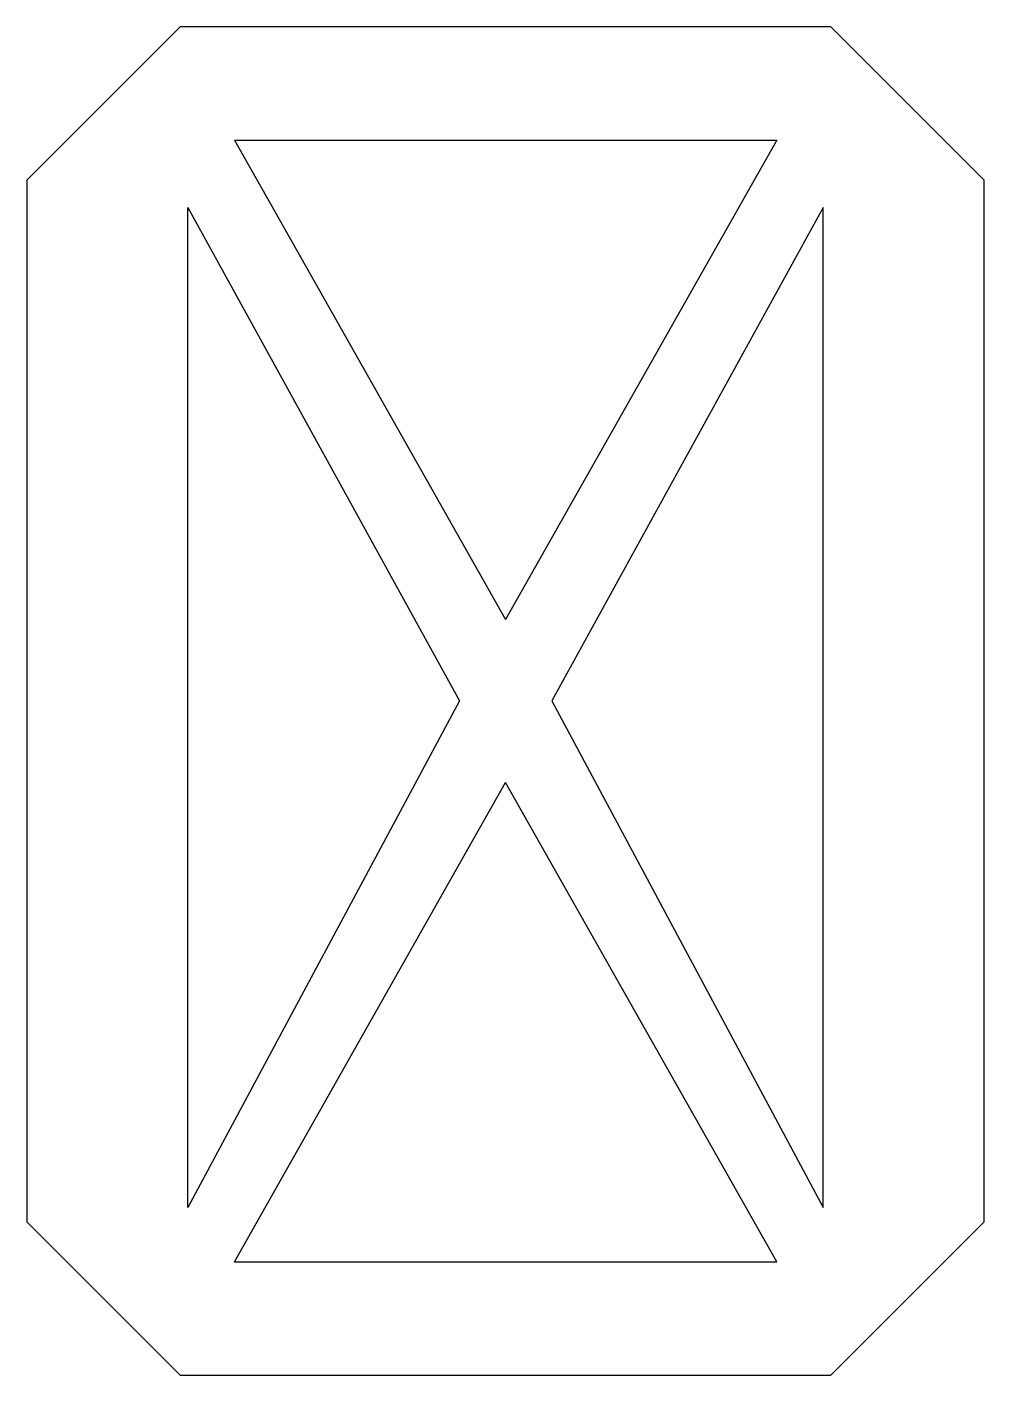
# Model space of a CAD drawing. Extents: x -42.5 to -17.5, y -17.6 to 17.6.
import ezdxf

# ---------------------------------------------------------------- set-up
doc = ezdxf.new("R2010")
doc.units = 0
doc.layers.get('0').update_dxf_attribs({"linetype": 'continuous'})

# ---------------------------------------------------------------- blocks, each defined once
blk = doc.blocks.new('BODY005')
at = {"color": 0}
for p, q in [((-42.5, 13.605), (-38.5, 17.605)), ((-21.5, 17.605), (-38.5, 17.605)), ((-17.5, 13.605), (-21.5, 17.605)), ((-37.082, 14.649), (-22.91, 14.649)), ((-37.082, 14.649), (-29.996, 2.132)), ((-22.91, 14.649), (-29.996, 2.132)), ((-42.5, 13.605), (-42.5, -13.605)), ((-17.5, -13.605), (-17.5, 13.605)), ((-38.296, -13.23), (-38.296, 12.889)), ((-38.296, 12.889), (-31.201, 0.003)), ((-21.7, 12.889), (-28.791, 0.003)), ((-21.7, -13.23), (-21.7, 12.889)), ((-31.201, 0.003), (-38.296, -13.23)), ((-28.791, 0.003), (-21.7, -13.23)), ((-37.082, -14.644), (-29.996, -2.127)), ((-22.91, -14.644), (-29.996, -2.127)), ((-38.5, -17.605), (-42.5, -13.605)), ((-21.5, -17.605), (-17.5, -13.605)), ((-37.082, -14.644), (-22.91, -14.644)), ((-38.5, -17.605), (-21.5, -17.605))]:
    blk.add_line(p, q, dxfattribs=at)

msp = doc.modelspace()

# ---------------------------------------------------------------- block references
at = {"color": 0}
msp.add_blockref('BODY005', (0, 0), dxfattribs=at)

doc.saveas('drawing.dxf')
